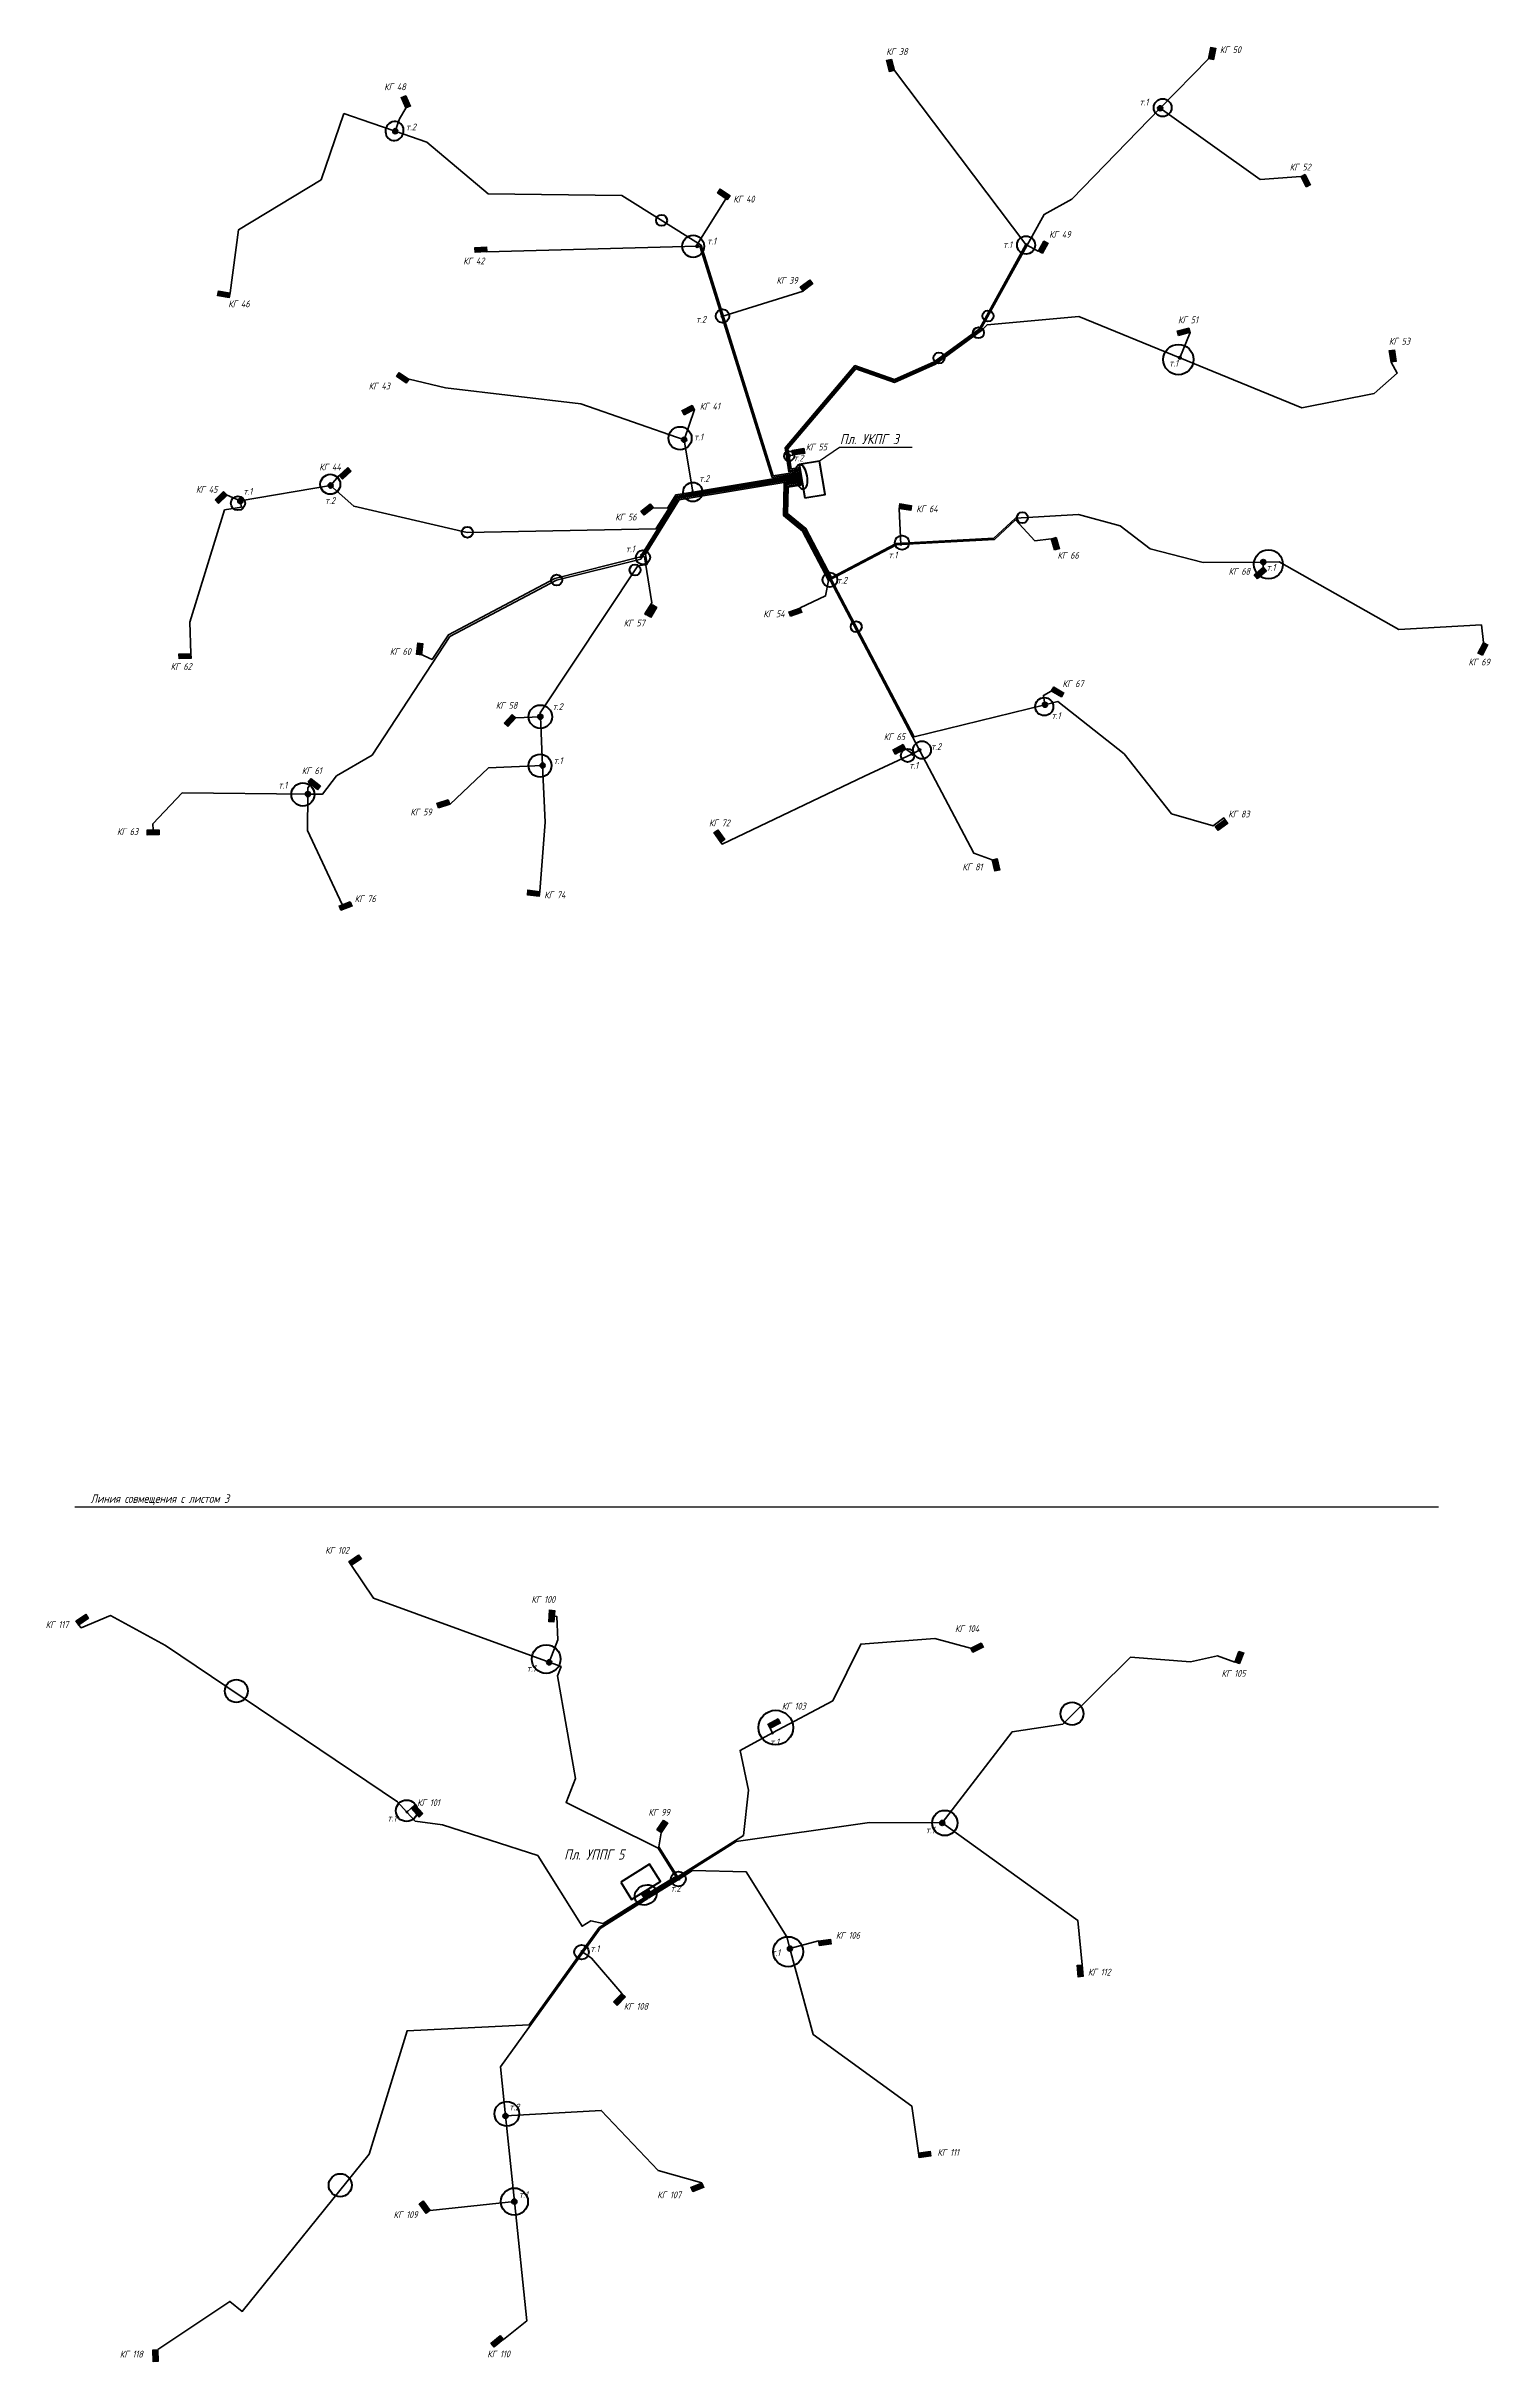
# Model space of a CAD drawing. Extents: x 1486405 to 1730346, y 2138194 to 2264178.
# Drawn here: x 1494314 to 1536708, y 2138194 to 2206225 of the extents above; entities that cross this region are included whole.
import ezdxf

# ---------------------------------------------------------------- set-up
doc = ezdxf.new("R2010")
doc.units = 0
for name, color, linetype, lineweight in [('159', 80, 'Continuous', 25), ('168', 244, 'Continuous', 25), ('219', 11, 'Continuous', 25), ('273', 140, 'Continuous', 25), ('325', 92, 'Continuous', 25), ('426', 6, 'Continuous', 25), ('530', 1, 'Continuous', 25), ('ИИ_ОФОРМЛЕНИЕ_025', 7, 'Continuous', 25), ('ИИ_ПЛОЩАДКА_025', 7, 'Continuous', 25), ('ИИ_ТЕКСТ_025', 7, 'Continuous', 25), ('ОМГ', 6, 'Continuous', 18)]:
    doc.layers.add(name, color=color, linetype=linetype, lineweight=lineweight)
doc.styles.add('VNIPISIMPLEXCUR', font='simplex.shx', dxfattribs={"width": 0.8, "oblique": 15})

msp = doc.modelspace()

# ---------------------------------------------------------------- hatches: boundary and pattern name
at = {"layer": 'ИИ_ОФОРМЛЕНИЕ_025'}
h = msp.add_hatch(color=256, dxfattribs=at)
edge = h.paths.add_edge_path()
edge.add_arc((1527052, 2204405), 75, 0, 360)
h = msp.add_hatch(color=256, dxfattribs=at)
edge = h.paths.add_edge_path()
edge.add_arc((1504572, 2203730), 75, 0, 360)
h = msp.add_hatch(color=256, dxfattribs=at)
edge = h.paths.add_edge_path()
edge.add_arc((1513447, 2200351), 37.5, 0, 360)
h = msp.add_hatch(color=256, dxfattribs=at)
edge = h.paths.add_edge_path()
edge.add_arc((1523105, 2200403), 18.8, 0, 360)
h = msp.add_hatch(color=256, dxfattribs=at)
edge = h.paths.add_edge_path()
edge.add_arc((1514172, 2198288), 18.8, 0, 360)
h = msp.add_hatch(color=256, dxfattribs=at)
edge = h.paths.add_edge_path()
edge.add_arc((1527629, 2197074), 37.5, 0, 360)
h = msp.add_hatch(color=256, dxfattribs=at)
edge = h.paths.add_edge_path()
edge.add_arc((1513062, 2194665), 75, 0, 360)
h = msp.add_hatch(color=256, dxfattribs=at)
edge = h.paths.add_edge_path()
edge.add_arc((1516144, 2194199), 37.5, 0, 360)
h = msp.add_hatch(color=256, dxfattribs=at)
edge = h.paths.add_edge_path()
edge.add_arc((1502671, 2193320), 75, 0, 360)
h = msp.add_hatch(color=256, dxfattribs=at)
edge = h.paths.add_edge_path()
edge.add_arc((1500017, 2192865), 75, 0, 360)
h = msp.add_hatch(color=256, dxfattribs=at)
edge = h.paths.add_edge_path()
edge.add_arc((1513316, 2193129), 22.5, 0, 360)
h = msp.add_hatch(color=256, dxfattribs=at)
edge = h.paths.add_edge_path()
edge.add_arc((1511807, 2191278), 18.8, 0, 360)
h = msp.add_hatch(color=256, dxfattribs=at)
edge = h.paths.add_edge_path()
edge.add_arc((1519433, 2191588), 18.8, 0, 360)
h = msp.add_hatch(color=256, dxfattribs=at)
edge = h.paths.add_edge_path()
edge.add_arc((1530083, 2191072), 75, 0, 360)
h = msp.add_hatch(color=256, dxfattribs=at)
edge = h.paths.add_edge_path()
edge.add_arc((1517309, 2190529), 18.8, 0, 360)
h = msp.add_hatch(color=256, dxfattribs=at)
edge = h.paths.add_edge_path()
edge.add_arc((1508835, 2186527), 75, 0, 360)
h = msp.add_hatch(color=256, dxfattribs=at)
edge = h.paths.add_edge_path()
edge.add_arc((1523665, 2186878), 75, 0, 360)
h = msp.add_hatch(color=256, dxfattribs=at)
edge = h.paths.add_edge_path()
edge.add_arc((1508901, 2185094), 75, 0, 360)
h = msp.add_hatch(color=256, dxfattribs=at)
edge = h.paths.add_edge_path()
edge.add_arc((1519772, 2185439), 37.5, 0, 360)
h = msp.add_hatch(color=256, dxfattribs=at)
edge = h.paths.add_edge_path()
edge.add_arc((1519979, 2185548), 37.5, 0, 360)
h = msp.add_hatch(color=256, dxfattribs=at)
edge = h.paths.add_edge_path()
edge.add_arc((1502004, 2184252), 75, 0, 360)
h = msp.add_hatch(color=256, dxfattribs=at)
edge = h.paths.add_edge_path()
edge.add_arc((1509095, 2158743), 75, 0, 360)
h = msp.add_hatch(color=256, dxfattribs=at)
edge = h.paths.add_edge_path()
edge.add_arc((1515657, 2156667), 22.5, 0, 360)
h = msp.add_hatch(color=256, dxfattribs=at)
edge = h.paths.add_edge_path()
edge.add_arc((1504913, 2154343), 22.5, 0, 360)
h = msp.add_hatch(color=256, dxfattribs=at)
edge = h.paths.add_edge_path()
edge.add_arc((1520648, 2154023), 75, 0, 360)
h = msp.add_hatch(color=256, dxfattribs=at)
edge = h.paths.add_edge_path()
edge.add_arc((1512915, 2152377), 22.5, 0, 360)
h = msp.add_hatch(color=256, dxfattribs=at)
edge = h.paths.add_edge_path()
edge.add_arc((1510059, 2150248), 22.5, 0, 360)
h = msp.add_hatch(color=256, dxfattribs=at)
edge = h.paths.add_edge_path()
edge.add_arc((1516171, 2150333), 75, 0, 360)
h = msp.add_hatch(color=256, dxfattribs=at)
edge = h.paths.add_edge_path()
edge.add_arc((1507811, 2145414), 75, 0, 360)
h = msp.add_hatch(color=256, dxfattribs=at)
edge = h.paths.add_edge_path()
edge.add_arc((1508071, 2142897), 75, 0, 360)
at = {"layer": 'ИИ_ПЛОЩАДКА_025'}
for points in [[(1519010, 2205813), (1519155, 2205851), (1519244, 2205513), (1519099, 2205474)], [(1528541, 2206204), (1528688, 2206173), (1528615, 2205830), (1528469, 2205861)], [(1504744, 2204724), (1504882, 2204784), (1505023, 2204464), (1504885, 2204403)], [(1531183, 2202400), (1531317, 2202467), (1531473, 2202154), (1531339, 2202087)], [(1514037, 2201910), (1514121, 2202034), (1514412, 2201839), (1514328, 2201714)], [(1506915, 2200164), (1506907, 2200314), (1507257, 2200332), (1507265, 2200182)], [(1523595, 2200133), (1523464, 2200205), (1523633, 2200511), (1523764, 2200439)], [(1499348, 2198893), (1499371, 2199041), (1499717, 2198986), (1499694, 2198838)], [(1516564, 2199035), (1516474, 2199155), (1516753, 2199366), (1516843, 2199246)], [(1527594, 2197719), (1527554, 2197863), (1527892, 2197955), (1527932, 2197811)], [(1533787, 2197287), (1533935, 2197309), (1533986, 2196962), (1533837, 2196941)], [(1504604, 2196519), (1504688, 2196644), (1504978, 2196448), (1504894, 2196324)], [(1513061, 2195388), (1512990, 2195520), (1513298, 2195685), (1513369, 2195553)], [(1516260, 2194207), (1516235, 2194355), (1516581, 2194413), (1516605, 2194265)], [(1503021, 2193502), (1502919, 2193612), (1503175, 2193851), (1503278, 2193741)], [(1499380, 2192789), (1499275, 2192896), (1499524, 2193141), (1499630, 2193034)], [(1511883, 2192449), (1511790, 2192566), (1512064, 2192784), (1512157, 2192666)], [(1519378, 2192638), (1519403, 2192787), (1519748, 2192730), (1519724, 2192582)], [(1523850, 2191755), (1523994, 2191798), (1524093, 2191462), (1523949, 2191420)], [(1529913, 2190577), (1529816, 2190692), (1530084, 2190917), (1530181, 2190802)], [(1512132, 2189820), (1512260, 2189742), (1512078, 2189443), (1511950, 2189521)], [(1516192, 2189471), (1516142, 2189612), (1516472, 2189728), (1516522, 2189587)], [(1505346, 2188333), (1505197, 2188350), (1505237, 2188698), (1505386, 2188681)], [(1536526, 2188328), (1536392, 2188397), (1536551, 2188708), (1536685, 2188640)], [(1498218, 2188224), (1498214, 2188374), (1498563, 2188384), (1498568, 2188235)], [(1524225, 2187230), (1524148, 2187102), (1523847, 2187280), (1523924, 2187409)], [(1507881, 2186235), (1507770, 2186336), (1508006, 2186595), (1508117, 2186494)], [(1519265, 2185420), (1519193, 2185551), (1519501, 2185719), (1519572, 2185587)], [(1502007, 2184599), (1502100, 2184716), (1502375, 2184499), (1502282, 2184381)], [(1505839, 2183843), (1505792, 2183985), (1506124, 2184095), (1506171, 2183952)], [(1497280, 2183050), (1497277, 2183200), (1497627, 2183207), (1497630, 2183057)], [(1514259, 2182923), (1514137, 2182835), (1513934, 2183120), (1514056, 2183207)], [(1528756, 2183184), (1528668, 2183306), (1528953, 2183511), (1529040, 2183389)], [(1522118, 2182326), (1522264, 2182360), (1522343, 2182019), (1522197, 2181985)], [(1502974, 2180834), (1502922, 2180975), (1503250, 2181098), (1503302, 2180957)], [(1508454, 2181287), (1508471, 2181436), (1508819, 2181396), (1508802, 2181247)], [(1503288, 2161585), (1503204, 2161710), (1503495, 2161905), (1503579, 2161781)], [(1495267, 2159835), (1495184, 2159960), (1495474, 2160155), (1495558, 2160031)], [(1509108, 2160281), (1509257, 2160270), (1509233, 2159921), (1509084, 2159931)], [(1521548, 2159028), (1521481, 2159162), (1521794, 2159318), (1521861, 2159184)], [(1529369, 2159075), (1529510, 2159022), (1529388, 2158694), (1529247, 2158747)], [(1515827, 2157091), (1515898, 2156959), (1515589, 2156794), (1515518, 2156926)], [(1505039, 2154457), (1505150, 2154558), (1505385, 2154299), (1505274, 2154198)], [(1512458, 2154109), (1512582, 2154026), (1512387, 2153735), (1512262, 2153819)], [(1517036, 2150412), (1517015, 2150561), (1517362, 2150610), (1517382, 2150461)], [(1524610, 2149844), (1524760, 2149858), (1524793, 2149510), (1524644, 2149495)], [(1511234, 2149017), (1511340, 2148911), (1511093, 2148663), (1510987, 2148769)], [(1519967, 2144184), (1519946, 2144333), (1520292, 2144382), (1520313, 2144234)], [(1513314, 2143181), (1513260, 2143321), (1513586, 2143448), (1513641, 2143308)], [(1505272, 2142833), (1505393, 2142923), (1505601, 2142641), (1505481, 2142552)], [(1507478, 2138622), (1507383, 2138738), (1507654, 2138960), (1507749, 2138844)], [(1497606, 2138200), (1497456, 2138194), (1497442, 2138544), (1497592, 2138550)]]:
    msp.add_hatch(color=256, dxfattribs=at).paths.add_polyline_path(points)

# ---------------------------------------------------------------- linework, layer by layer
at = {"layer": '159', "lineweight": 35}
for points in [[(1504885, 2204403), (1504695, 2204089), (1504572, 2203730)], [(1523464, 2200205), (1523105, 2200403)], [(1504978, 2196448), (1506047, 2196191), (1510023, 2195715), (1513062, 2194665)], [(1513369, 2195553), (1513062, 2194665)], [(1502919, 2193612), (1502671, 2193320)], [(1499630, 2193034), (1500017, 2192865)], [(1519572, 2185587), (1519771, 2185439)], [(1502084, 2184538), (1502006, 2184439), (1502004, 2184252)], [(1517015, 2150561), (1516171, 2150333)]]:
    msp.add_lwpolyline(points, dxfattribs=at)
at = {"layer": '168', "lineweight": 35}
for points in [[(1495267, 2159835), (1495337, 2159758), (1496204, 2160118), (1497817, 2159241), (1504639, 2154644), (1504913, 2154343)], [(1515589, 2156794), (1515657, 2156667)], [(1505039, 2154457), (1504913, 2154343)], [(1512387, 2153735), (1512316, 2153326), (1512912, 2152375)], [(1497592, 2138550), (1499705, 2139967), (1500075, 2139669), (1503800, 2144289), (1504920, 2147916), (1508505, 2148093), (1510059, 2150248)], [(1511234, 2149017), (1510338, 2150047), (1510059, 2150248)]]:
    msp.add_lwpolyline(points, dxfattribs=at)
at = {"layer": '219', "lineweight": 35}
for points in [[(1528469, 2205861), (1527052, 2204405)], [(1519244, 2205513), (1523105, 2200403)], [(1499717, 2198986), (1499965, 2200836), (1502390, 2202304), (1503057, 2204250)], [(1503057, 2204250), (1503849, 2203978), (1504572, 2203730)], [(1507265, 2200182), (1513447, 2200351)], [(1527932, 2197811), (1527629, 2197074)], [(1533837, 2196941), (1534018, 2196622), (1533346, 2196026), (1531214, 2195604), (1527629, 2197074)], [(1516260, 2194207), (1516144, 2194199)], [(1500017, 2192865), (1500047, 2192687), (1499555, 2192603), (1498536, 2189303), (1498563, 2188384)], [(1519378, 2192638), (1519433, 2191588)], [(1530084, 2190917), (1530083, 2191072)], [(1516472, 2189728), (1517217, 2190075), (1517309, 2190529)], [(1523663, 2186887), (1523620, 2187154), (1523847, 2187280)], [(1508117, 2186494), (1508835, 2186527)], [(1528953, 2183511), (1528923, 2183551), (1528607, 2183324), (1527387, 2183674), (1525992, 2185438), (1524045, 2186975), (1523665, 2186878)], [(1522118, 2182326), (1521578, 2182513), (1519979, 2185548)], [(1497452, 2183203), (1497448, 2183376), (1498307, 2184289), (1502004, 2184252)], [(1503288, 2161585), (1503931, 2160630), (1509095, 2158743)], [(1509245, 2160096), (1509315, 2160091), (1509347, 2159407), (1509095, 2158743)], [(1521481, 2159162), (1520434, 2159443), (1518254, 2159281), (1517429, 2157616), (1515657, 2156667)], [(1524760, 2149858), (1524628, 2151158), (1520648, 2154023)], [(1510059, 2150248), (1510566, 2150952), (1511939, 2151812), (1511837, 2151975)], [(1519946, 2144333), (1519749, 2145703), (1516852, 2147808), (1516171, 2150333)], [(1505601, 2142641), (1508071, 2142897)], [(1507749, 2138844), (1508435, 2139390), (1508071, 2142897)]]:
    msp.add_lwpolyline(points, dxfattribs=at)
at = {"layer": '273', "lineweight": 35}
for points in [[(1527052, 2204405), (1524452, 2201732), (1523638, 2201286), (1521768, 2197901), (1520429, 2196915), (1519243, 2196392), (1518095, 2196797), (1516069, 2194412), (1516176, 2193765), (1516468, 2193814)], [(1531183, 2202400), (1529995, 2202314), (1527052, 2204405)], [(1527052, 2204405), (1527052, 2204405)], [(1514286, 2201742), (1513445, 2200405), (1513447, 2200351)], [(1516564, 2199035), (1514172, 2198288)], [(1513062, 2194665), (1513316, 2193129)], [(1500017, 2192865), (1502671, 2193320)], [(1512157, 2192666), (1512576, 2192650), (1512822, 2193048), (1513316, 2193129)], [(1523850, 2191755), (1523368, 2191696), (1522796, 2192307), (1522180, 2191730), (1519433, 2191588)], [(1511950, 2189521), (1511907, 2189547), (1512107, 2189877), (1511896, 2191223), (1511807, 2191278)], [(1505291, 2188379), (1505653, 2188203), (1506133, 2188936), (1509259, 2190584), (1511743, 2191210), (1511743, 2191210)], [(1514137, 2182835), (1514175, 2182783), (1518359, 2184782), (1519771, 2185439)], [(1519771, 2185439), (1519979, 2185548)], [(1506171, 2183952), (1507311, 2185021), (1508901, 2185094)], [(1508819, 2181396), (1508978, 2183424), (1508901, 2185094)], [(1503007, 2181007), (1501993, 2183186), (1502004, 2184252)], [(1509095, 2158743), (1509443, 2158616), (1509340, 2158344), (1509873, 2155333), (1509591, 2154628), (1512294, 2153286), (1512814, 2152455), (1512066, 2151986), (1512007, 2152081)], [(1529247, 2158747), (1528739, 2158936), (1527943, 2158761), (1526185, 2158894), (1524193, 2156928), (1522702, 2156697), (1520648, 2154023)], [(1504913, 2154343), (1505159, 2154072), (1505955, 2153973), (1508757, 2153070), (1510061, 2150989), (1510318, 2151150), (1510681, 2151071), (1511884, 2151825), (1511803, 2151953)], [(1516171, 2150333), (1516078, 2150680), (1514885, 2152584), (1513306, 2152622), (1512912, 2152375)], [(1512912, 2152375), (1512028, 2151821), (1511905, 2152017)], [(1513586, 2143448), (1512295, 2143812), (1510625, 2145578), (1507811, 2145414)], [(1508071, 2142897), (1507811, 2145414)]]:
    msp.add_lwpolyline(points, dxfattribs=at)
at = {"layer": '325', "lineweight": 35}
for points in [[(1527052, 2204405), (1524452, 2201732), (1523638, 2201286), (1521768, 2197901), (1520429, 2196915), (1519243, 2196392), (1518095, 2196797), (1516069, 2194412), (1516176, 2193765), (1516468, 2193814)], [(1504572, 2203730), (1505497, 2203412), (1507298, 2201892), (1511233, 2201843), (1513561, 2200379), (1515679, 2193602), (1516481, 2193735)], [(1513447, 2200351), (1513527, 2200353), (1514172, 2198288)], [(1523105, 2200403), (1521738, 2197928), (1520409, 2196950), (1519241, 2196435), (1518082, 2196844), (1516026, 2194424), (1516143, 2193719), (1516474, 2193774)], [(1514172, 2198288), (1515651, 2193557), (1516487, 2193695)], [(1527629, 2197074), (1524665, 2198290), (1521965, 2198044), (1521799, 2197874), (1520449, 2196881), (1519244, 2196349), (1518108, 2196751), (1516111, 2194400), (1516144, 2194199)], [(1516144, 2194199), (1516209, 2193811), (1516461, 2193853)], [(1502671, 2193320), (1503350, 2192712), (1506687, 2191944), (1512233, 2192049), (1512847, 2193011), (1516500, 2193616)], [(1511758, 2191199), (1512856, 2192972), (1516506, 2193577)], [(1513316, 2193129), (1516494, 2193656)], [(1519433, 2191588), (1519306, 2191581), (1517309, 2190529)], [(1536551, 2188708), (1536492, 2189224), (1534066, 2189088), (1530547, 2191075), (1530083, 2191072)], [(1508901, 2185094), (1508835, 2186527)], [(1515657, 2156667), (1514704, 2156157), (1514951, 2154984), (1514810, 2153659), (1512053, 2151931), (1511973, 2152060)], [(1520648, 2154023), (1518513, 2154036), (1514591, 2153475), (1512041, 2151876), (1511939, 2152038)]]:
    msp.add_lwpolyline(points, dxfattribs=at)
at = {"layer": '426', "lineweight": 35}
for points in [[(1508835, 2186527), (1508830, 2186640), (1511705, 2190960), (1511972, 2191001), (1511925, 2191298), (1512920, 2192902), (1516520, 2193498)], [(1517309, 2190529), (1516544, 2191982), (1515982, 2192437), (1516000, 2193371), (1516527, 2193459)], [(1519979, 2185548), (1518429, 2188489), (1516576, 2192008), (1516022, 2192456), (1516040, 2193337), (1516533, 2193419)], [(1523665, 2186878), (1519821, 2185934), (1518468, 2188502), (1516607, 2192034), (1516063, 2192474), (1516079, 2193303), (1516540, 2193380)], [(1522798, 2192364), (1522163, 2191769), (1519295, 2191621), (1517397, 2190621), (1516639, 2192060), (1516103, 2192493), (1516118, 2193269), (1516546, 2193340)], [(1530083, 2191072), (1528312, 2191059), (1526754, 2191460), (1525878, 2192134), (1524651, 2192469), (1522798, 2192364)], [(1507811, 2145414), (1507661, 2146856), (1510594, 2150922), (1511994, 2151800), (1511871, 2151996)]]:
    msp.add_lwpolyline(points, dxfattribs=at)
at = {"layer": '426', "color": 3, "lineweight": 60}
for centre, radius in [((1509007, 2158839), 421), ((1499900, 2157900), 337), ((1515753, 2156824), 509), ((1524463, 2157234), 337), ((1504903, 2154381), 315), ((1520723, 2154023), 371), ((1512892, 2152377), 217), ((1510046, 2150230), 214), ((1516118, 2150241), 441), ((1507851, 2145478), 362), ((1502953, 2143379), 337), ((1508071, 2142897), 400)]:
    msp.add_circle(centre, radius, dxfattribs=at)
at = {"layer": '530', "lineweight": 35}
msp.add_lwpolyline([(1502004, 2184252), (1502436, 2184253), (1502845, 2184792), (1503890, 2185400), (1506172, 2188882), (1509311, 2190537), (1511784, 2191160), (1512886, 2192937), (1516514, 2193538)], dxfattribs=at)
at = {"layer": 'ИИ_ОФОРМЛЕНИЕ_025'}
msp.add_lwpolyline([(1495157, 2163316), (1535232, 2163316)], dxfattribs=at)
at = {"layer": 'ИИ_ОФОРМЛЕНИЕ_025', "lineweight": 35}
for centre, radius in [((1527052, 2204405), 75), ((1504572, 2203730), 75), ((1513447, 2200351), 37.5), ((1523105, 2200403), 18.8), ((1514172, 2198288), 18.8), ((1527629, 2197074), 37.5), ((1513062, 2194665), 75), ((1516144, 2194199), 37.5), ((1502671, 2193320), 75), ((1500017, 2192865), 75), ((1513316, 2193129), 22.5), ((1511807, 2191278), 18.8), ((1519433, 2191588), 18.8), ((1530083, 2191072), 75), ((1517309, 2190529), 18.8), ((1508835, 2186527), 75), ((1523665, 2186878), 75), ((1508901, 2185094), 75), ((1519772, 2185439), 37.5), ((1519979, 2185548), 37.5), ((1502004, 2184252), 75), ((1509095, 2158743), 75), ((1515657, 2156667), 22.5), ((1504913, 2154343), 22.5), ((1520648, 2154023), 75), ((1512915, 2152377), 22.5), ((1510059, 2150248), 22.5), ((1516171, 2150333), 75), ((1507811, 2145414), 75), ((1508071, 2142897), 75)]:
    msp.add_circle(centre, radius, dxfattribs=at)
at = {"layer": 'ИИ_ПЛОЩАДКА_025', "lineweight": 30, "flags": 128}
for points in [[(1519010, 2205813), (1519155, 2205851), (1519244, 2205513), (1519099, 2205474)], [(1528541, 2206204), (1528688, 2206173), (1528615, 2205830), (1528469, 2205861)], [(1504744, 2204724), (1504882, 2204784), (1505023, 2204464), (1504885, 2204403)], [(1531183, 2202400), (1531317, 2202467), (1531473, 2202154), (1531339, 2202087)], [(1514037, 2201910), (1514121, 2202034), (1514412, 2201839), (1514328, 2201714)], [(1506915, 2200164), (1506907, 2200314), (1507257, 2200332), (1507265, 2200182)], [(1523595, 2200133), (1523464, 2200205), (1523633, 2200511), (1523764, 2200439)], [(1499348, 2198893), (1499371, 2199041), (1499717, 2198986), (1499694, 2198838)], [(1516564, 2199035), (1516474, 2199155), (1516753, 2199366), (1516843, 2199246)], [(1527594, 2197719), (1527554, 2197863), (1527892, 2197955), (1527932, 2197811)], [(1533787, 2197287), (1533935, 2197309), (1533986, 2196962), (1533837, 2196941)], [(1504604, 2196519), (1504688, 2196644), (1504978, 2196448), (1504894, 2196324)], [(1513061, 2195388), (1512990, 2195520), (1513298, 2195685), (1513369, 2195553)], [(1516260, 2194207), (1516235, 2194355), (1516581, 2194413), (1516605, 2194265)], [(1503021, 2193502), (1502919, 2193612), (1503175, 2193851), (1503278, 2193741)], [(1499380, 2192789), (1499275, 2192896), (1499524, 2193141), (1499630, 2193034)], [(1511883, 2192449), (1511790, 2192566), (1512064, 2192784), (1512157, 2192666)], [(1519378, 2192638), (1519403, 2192787), (1519748, 2192730), (1519724, 2192582)], [(1523850, 2191755), (1523994, 2191798), (1524093, 2191462), (1523949, 2191420)], [(1529913, 2190577), (1529816, 2190692), (1530084, 2190917), (1530181, 2190802)], [(1512132, 2189820), (1512260, 2189742), (1512078, 2189443), (1511950, 2189521)], [(1516192, 2189471), (1516142, 2189612), (1516472, 2189728), (1516522, 2189587)], [(1505346, 2188333), (1505197, 2188350), (1505237, 2188698), (1505386, 2188681)], [(1536526, 2188328), (1536392, 2188397), (1536551, 2188708), (1536685, 2188640)], [(1498218, 2188224), (1498214, 2188374), (1498563, 2188384), (1498568, 2188235)], [(1524225, 2187230), (1524148, 2187102), (1523847, 2187280), (1523924, 2187409)], [(1507881, 2186235), (1507770, 2186336), (1508006, 2186595), (1508117, 2186494)], [(1519265, 2185420), (1519193, 2185551), (1519501, 2185719), (1519572, 2185587)], [(1502007, 2184599), (1502100, 2184716), (1502375, 2184499), (1502282, 2184381)], [(1505839, 2183843), (1505792, 2183985), (1506124, 2184095), (1506171, 2183952)], [(1497280, 2183050), (1497277, 2183200), (1497627, 2183207), (1497630, 2183057)], [(1514259, 2182923), (1514137, 2182835), (1513934, 2183120), (1514056, 2183207)], [(1528756, 2183184), (1528668, 2183306), (1528953, 2183511), (1529040, 2183389)], [(1522118, 2182326), (1522264, 2182360), (1522343, 2182019), (1522197, 2181985)], [(1502974, 2180834), (1502922, 2180975), (1503250, 2181098), (1503302, 2180957)], [(1508454, 2181287), (1508471, 2181436), (1508819, 2181396), (1508802, 2181247)], [(1503288, 2161585), (1503204, 2161710), (1503495, 2161905), (1503579, 2161781)], [(1495267, 2159835), (1495184, 2159960), (1495474, 2160155), (1495558, 2160031)], [(1509108, 2160281), (1509257, 2160270), (1509233, 2159921), (1509084, 2159931)], [(1521548, 2159028), (1521481, 2159162), (1521794, 2159318), (1521861, 2159184)], [(1529369, 2159075), (1529510, 2159022), (1529388, 2158694), (1529247, 2158747)], [(1515827, 2157091), (1515898, 2156959), (1515589, 2156794), (1515518, 2156926)], [(1505039, 2154457), (1505150, 2154558), (1505385, 2154299), (1505274, 2154198)], [(1512458, 2154109), (1512582, 2154026), (1512387, 2153735), (1512262, 2153819)], [(1517036, 2150412), (1517015, 2150561), (1517362, 2150610), (1517382, 2150461)], [(1524610, 2149844), (1524760, 2149858), (1524793, 2149510), (1524644, 2149495)], [(1511234, 2149017), (1511340, 2148911), (1511093, 2148663), (1510987, 2148769)], [(1519967, 2144184), (1519946, 2144333), (1520292, 2144382), (1520313, 2144234)], [(1513314, 2143181), (1513260, 2143321), (1513586, 2143448), (1513641, 2143308)], [(1505272, 2142833), (1505393, 2142923), (1505601, 2142641), (1505481, 2142552)], [(1507478, 2138622), (1507383, 2138738), (1507654, 2138960), (1507749, 2138844)], [(1497606, 2138200), (1497456, 2138194), (1497442, 2138544), (1497592, 2138550)]]:
    msp.add_lwpolyline(points, close=True, dxfattribs=at)
at = {"layer": 'ИИ_ПЛОЩАДКА_025', "lineweight": 50, "flags": 128}
msp.add_lwpolyline([(1516610, 2192956), (1517202, 2193054), (1517038, 2194040), (1516446, 2193942)], close=True, dxfattribs=at)
at = {"layer": 'ИИ_ПЛОЩАДКА_025', "lineweight": 50}
msp.add_lwpolyline([(1511199, 2152283), (1511518, 2151774), (1512365, 2152306), (1512047, 2152814)], close=True, dxfattribs=at)
at = {"layer": 'ИИ_ТЕКСТ_025'}
msp.add_lwpolyline([(1519760, 2194436), (1517629, 2194436), (1517038, 2194040)], dxfattribs=at)
at = {"layer": 'ОМГ', "color": 7, "lineweight": 40}
for centre, radius in [((1527125, 2204422), 261), ((1513327, 2200348), 324), ((1523113, 2200386), 265), ((1514189, 2198300), 199), ((1521990, 2198302), 162), ((1521711, 2197807), 162), ((1527588, 2197021), 445), ((1520550, 2197068), 162), ((1512940, 2194707), 340), ((1516147, 2194184), 146), ((1502662, 2193355), 294), ((1513316, 2193129), 281), ((1499948, 2192799), 207), ((1506691, 2191948), 162), ((1523004, 2192377), 162), ((1511850, 2191207), 209), ((1519465, 2191641), 209), ((1530234, 2191004), 427), ((1509314, 2190541), 162), ((1511620, 2190838), 162), ((1517345, 2190548), 217), ((1518119, 2189170), 162), ((1508835, 2186527), 344), ((1523646, 2186823), 265), ((1508826, 2185090), 336), ((1519630, 2185391), 196), ((1520053, 2185548), 261), ((1501857, 2184242), 340)]:
    msp.add_circle(centre, radius, dxfattribs=at)
at = {"layer": 'ОМГ', "color": 7, "lineweight": 60}
msp.add_circle((1512397, 2201111), 162, dxfattribs=at)
at = {"layer": 'ОМГ', "color": 7, "lineweight": 40, "extrusion": (0, 0, -1)}
msp.add_ellipse((1504549, 2203737), major_axis=(-92, -269), ratio=0.934218, start_param=-1.570796, end_param=4.712389, dxfattribs=at)
at = {"layer": 'ОМГ', "color": 7, "lineweight": 40}
msp.add_ellipse((1516507, 2193577), major_axis=(-60, 365), ratio=0.439591, dxfattribs=at)
at = {"layer": 'ОМГ', "color": 3, "lineweight": 53}
msp.add_ellipse((1511932, 2151908), major_axis=(-290, -169), ratio=0.8472, start_param=-3.141592653589793, end_param=3.141592653589793, dxfattribs=at)

# ---------------------------------------------------------------- texts
at = {"layer": 'ИИ_ОФОРМЛЕНИЕ_025', "style": 'VNIPISIMPLEXCUR', "oblique": 15, "width": 0.8}
msp.add_text('Линия совмещения с листом 3', height=250, dxfattribs=at).set_placement((1495615, 2163428, -1))
at = {"layer": 'ИИ_ТЕКСТ_025', "lineweight": 35, "style": 'VNIPISIMPLEXCUR', "oblique": 15}
for s, height, width, p in [('КГ 38', 200, 0.75, (1519000, 2205970, -3)), ('КГ 50', 200, 0.75, (1528806, 2206025, -3)), ('КГ 48', 200, 0.75, (1504243, 2204935, -3)), ('т.1', 200, 0.8, (1526440, 2204485, -3)), ('т.2', 200, 0.8, (1504880, 2203754, -3)), ('КГ 52', 200, 0.75, (1530858, 2202576, -3)), ('КГ 40', 200, 0.75, (1514506, 2201635, -3)), ('КГ 49', 200, 0.75, (1523787, 2200596, -3)), ('т.1', 200, 0.8, (1513732, 2200400, -3)), ('т.1', 200, 0.8, (1522431, 2200296, -3)), ('КГ 42', 200, 0.75, (1506567, 2199816, -3)), ('КГ 39', 200, 0.75, (1515774, 2199246, -3)), ('КГ 46', 200, 0.75, (1499660, 2198557, -3)), ('т.2', 200, 0.8, (1513405, 2198101, -3)), ('КГ 51', 200, 0.75, (1527577, 2198088, -3)), ('КГ 53', 200, 0.75, (1533775, 2197459, -3)), ('т.1', 200, 0.8, (1527311, 2196814, -3)), ('КГ 43', 200, 0.75, (1503789, 2196143, -3)), ('КГ 41', 200, 0.75, (1513521, 2195550, -3)), ('т.1', 200, 0.8, (1513348, 2194646, -3)), ('Пл. УКПГ 3', 300, 0.8, (1517638, 2194535, -3)), ('т.2', 200, 0.8, (1516270, 2194026, -3)), ('КГ 55', 200, 0.75, (1516635, 2194350, -3)), ('КГ 45', 200, 0.75, (1498713, 2193106, -3)), ('КГ 44', 200, 0.75, (1502335, 2193763, -3)), ('т.2', 200, 0.8, (1513499, 2193424, -3)), ('т.1', 200, 0.8, (1500102, 2193046, -3)), ('т.2', 200, 0.8, (1502503, 2192776, -3)), ('КГ 64', 200, 0.75, (1519883, 2192534, -3)), ('КГ 56', 200, 0.75, (1511034, 2192292, -3)), ('т.1', 200, 0.8, (1511341, 2191357, -3)), ('т.1', 200, 0.8, (1519061, 2191178, -3)), ('КГ 66', 200, 0.75, (1524034, 2191169, -3)), ('т.2', 200, 0.8, (1517551, 2190436, -3)), ('КГ 68', 200, 0.75, (1529064, 2190699, -3)), ('т.1', 200, 0.8, (1530175, 2190813, -3)), ('КГ 57', 200, 0.75, (1511284, 2189179, -3)), ('КГ 54', 200, 0.75, (1515387, 2189450, -3)), ('КГ 60', 200, 0.75, (1504411, 2188344, -3)), ('КГ 62', 200, 0.75, (1497969, 2187904, -3)), ('КГ 69', 200, 0.75, (1536115, 2188034, -3)), ('КГ 67', 200, 0.75, (1524180, 2187399, -3)), ('КГ 58', 200, 0.75, (1507525, 2186759, -3)), ('т.2', 200, 0.8, (1509193, 2186722, -3)), ('т.1', 200, 0.8, (1523857, 2186455, -3)), ('КГ 65', 200, 0.75, (1518928, 2185838, -3)), ('т.1', 200, 0.8, (1509222, 2185136, -3)), ('т.1', 200, 0.8, (1519673, 2184999, -3)), ('т.2', 200, 0.8, (1520314, 2185548)), ('т.1', 200, 0.8, (1501130, 2184415, -3)), ('КГ 61', 200, 0.75, (1501824, 2184841, -3)), ('КГ 59', 200, 0.75, (1505015, 2183627, -3)), ('КГ 63', 200, 0.75, (1496391, 2183052, -3)), ('КГ 72', 200, 0.75, (1513790, 2183307, -3)), ('КГ 83', 200, 0.75, (1529051, 2183566, -3)), ('КГ 81', 200, 0.75, (1521239, 2182014, -3)), ('КГ 76', 200, 0.75, (1503377, 2181079, -3)), ('КГ 74', 200, 0.75, (1508947, 2181192, -3)), ('КГ 102', 200, 0.75, (1502511, 2161935, -3)), ('КГ 100', 200, 0.75, (1508571, 2160490, -3)), ('КГ 117', 200, 0.75, (1494296, 2159753, -3)), ('КГ 104', 200, 0.75, (1521022, 2159633, -3)), ('т.1', 200, 0.8, (1508434, 2158467, -3)), ('КГ 105', 200, 0.75, (1528855, 2158317, -3)), ('КГ 103', 200, 0.75, (1515933, 2157355, -3)), ('т.1', 200, 0.8, (1515585, 2156302, -3)), ('КГ 101', 200, 0.75, (1505212, 2154519, -3)), ('т.1', 200, 0.8, (1504336, 2154063, -3)), ('КГ 99', 200, 0.75, (1512011, 2154237, -3)), ('т.1', 200, 0.8, (1520159, 2153713, -3)), ('Пл. УППГ 5', 300, 0.8, (1509534, 2152946, -3)), ('т.2', 200, 0.8, (1512660, 2152004, -3)), ('КГ 106', 200, 0.75, (1517521, 2150622, -3)), ('т.1', 200, 0.8, (1510302, 2150228, -3)), ('т.1', 200, 0.8, (1515615, 2150108, -3)), ('КГ 112', 200, 0.75, (1524929, 2149540, -3)), ('КГ 108', 200, 0.75, (1511288, 2148536, -3)), ('т.2', 200, 0.8, (1507918, 2145576, -3)), ('КГ 111', 200, 0.75, (1520504, 2144244, -3)), ('т.1', 200, 0.8, (1508205, 2143001, -3)), ('КГ 107', 200, 0.75, (1512270, 2142995, -3)), ('КГ 109', 200, 0.75, (1504520, 2142416, -3)), ('КГ 118', 200, 0.75, (1496474, 2138316, -3)), ('КГ 110', 200, 0.75, (1507274, 2138322, -3))]:
    msp.add_text(s, height=height, dxfattribs=dict(at, width=width)).set_placement(p)

doc.saveas('drawing.dxf')
